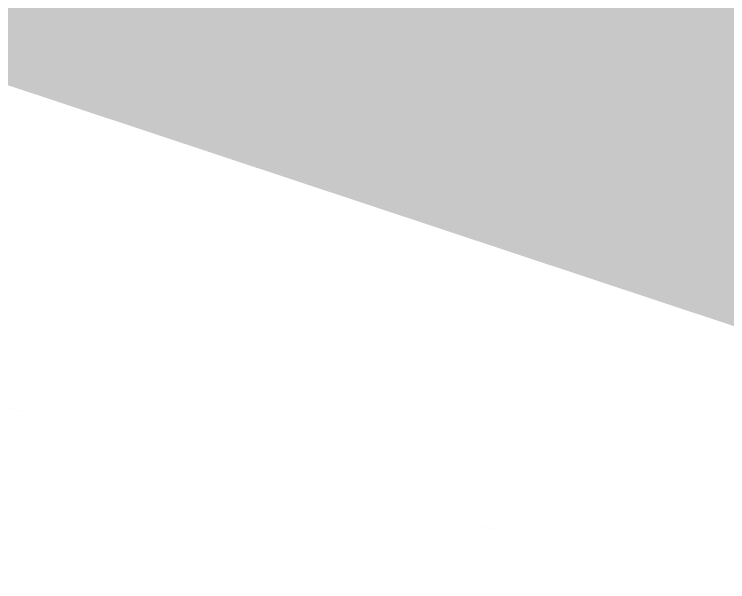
# Model space of a CAD drawing. Header units: millimetres. Extents: x 0 to 594, y 0 to 420.
# Drawn here: x 487.52495 to 487.56931, y 50.19386 to 50.22917 of the extents above; entities that cross this region are included whole.
import ezdxf

# ---------------------------------------------------------------- set-up
doc = ezdxf.new("R2010")
doc.units = ezdxf.units.MM

msp = doc.modelspace()

# ---------------------------------------------------------------- hatches: boundary and pattern name
at = {"true_color": 0xebbf68}
msp.add_hatch(color=7, dxfattribs=at).paths.add_polyline_path([(487.338992, 50.344407), (487.330604, 50.32763), (487.322326, 50.311074), (487.314103, 50.294629), (487.896661, 50.101199), (488.51612, 50.036672), (489.703447, 50.045739), (489.703447, 50.054127), (489.703447, 50.062405), (489.703447, 50.070628), (489.74539, 50.079016), (489.786779, 50.087294), (489.827892, 50.095517), (489.827892, 50.103905), (489.827892, 50.112183), (489.827892, 50.120406), (489.431995, 50.131404), (489.036302, 50.146218), (488.640786, 50.166923), (488.609517, 50.168853), (488.595863, 50.169698), (488.588121, 50.170184), (488.553551, 50.172257), (488.51898, 50.174341), (488.484409, 50.176431), (488.452091, 50.178524), (488.420199, 50.180585), (488.388512, 50.182628), (488.337284, 50.186175), (488.286107, 50.190281), (488.234996, 50.195073), (488.18014, 50.213016), (488.144592, 50.222469), (488.097883, 50.231535), (488.053978, 50.238525), (488.034807, 50.241577), (488.023938, 50.243308), (487.996423, 50.247683), (487.969268, 50.252015), (487.942302, 50.256325), (487.913556, 50.260842), (487.88518, 50.265305), (487.856982, 50.26974), (487.684603, 50.296836), (487.512052, 50.322139)])
at = {"true_color": 0xe9c06d}
msp.add_hatch(color=7, dxfattribs=at).paths.add_polyline_path([(487.338992, 50.344407), (487.330604, 50.32763), (487.322326, 50.311074), (487.314103, 50.294629), (487.425117, 50.258214), (487.537159, 50.22826), (487.651075, 50.202664), (487.673818, 50.198004), (487.696255, 50.193411), (487.71855, 50.18885), (487.759305, 50.179966), (487.777101, 50.176081), (487.787193, 50.173867), (487.809277, 50.169349), (487.831074, 50.164887), (487.852726, 50.160452), (487.896417, 50.151578), (487.924545, 50.147648), (487.961217, 50.145295), (487.977994, 50.162072), (487.99455, 50.178628), (488.010995, 50.195073), (487.966728, 50.235067), (487.916216, 50.255671), (487.816164, 50.274543), (487.782222, 50.280011), (487.7674, 50.282392), (487.758994, 50.283727), (487.619303, 50.306356), (487.47938, 50.32654)])
at = {"true_color": 0xffbf3f}
msp.add_hatch(color=7, dxfattribs=at).paths.add_polyline_path([(487.463437, 50.219962), (487.533495, 50.202447), (487.559306, 50.195995), (487.562993, 50.195073)])

doc.saveas('drawing.dxf')
